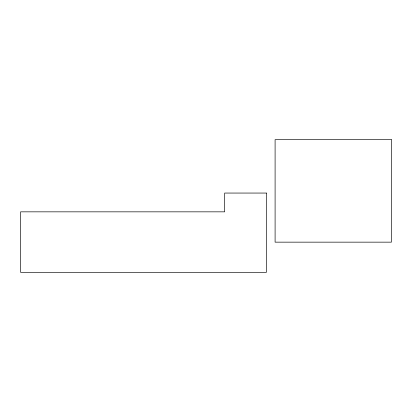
<?xml version="1.0" encoding="UTF-8"?>
<svg xmlns="http://www.w3.org/2000/svg" width="412" height="412" viewBox="0 0 412 412"><rect width="100%" height="100%" fill="white"/><g stroke="black" fill="none" stroke-linecap="round" stroke-linejoin="round"><path stroke-width="0.62" d="M391.4 139.668L275.098 139.668L275.098 242.153L391.4 242.153L391.4 139.668M266.404 193.058L224.669 193.058L224.669 211.84L20.6 211.84L20.6 272.332L266.404 272.332L266.404 193.058"/></g></svg>
